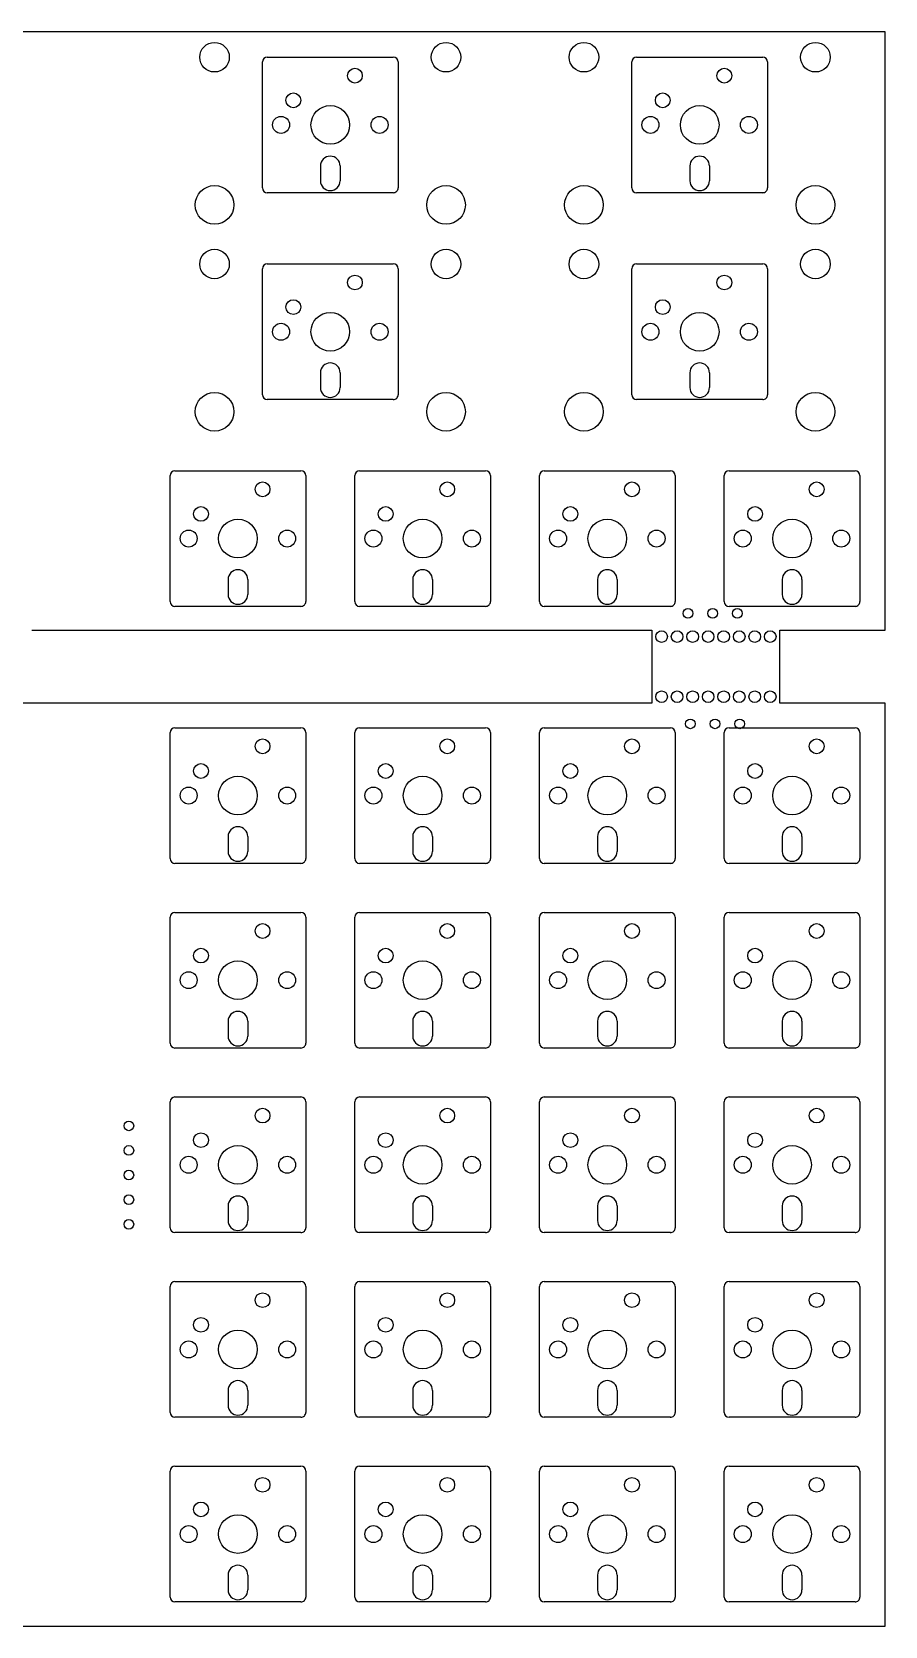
# Model space of a CAD drawing. Extents: x 37 to 589, y -214 to -49.
# Drawn here: x 501.2 to 589.2, y -213.5 to -49 of the extents above; entities that cross this region are included whole.
import ezdxf

# ---------------------------------------------------------------- set-up
doc = ezdxf.new("R2010")
doc.units = 0
doc.layers.add('BLACK', color=7, linetype='CONTINUOUS')

msp = doc.modelspace()

# ---------------------------------------------------------------- linework, layer by layer
at = {"layer": 'BLACK', "linetype": 'CONTINUOUS'}
for p, q in [((589.25, -49), (36.75, -49)), ((589.25, -110.75), (589.25, -49)), ((525.025, -65.1), (525.025, -52.1)), ((525.525, -51.6), (538.525, -51.6)), ((539.025, -52.1), (539.025, -65.1)), ((563.125, -65.1), (563.125, -52.1)), ((563.625, -51.6), (576.625, -51.6)), ((577.125, -52.1), (577.125, -65.1)), ((531.009, -62.838), (531.009, -64.362)), ((533.041, -62.838), (533.041, -64.362)), ((569.109, -62.838), (569.109, -64.362)), ((571.141, -62.838), (571.141, -64.362)), ((538.525, -65.6), (525.525, -65.6)), ((576.625, -65.6), (563.625, -65.6)), ((525.025, -86.44), (525.025, -73.44)), ((525.525, -72.94), (538.525, -72.94)), ((539.025, -73.44), (539.025, -86.44)), ((563.125, -86.44), (563.125, -73.44)), ((563.625, -72.94), (576.625, -72.94)), ((577.125, -73.44), (577.125, -86.44)), ((531.009, -84.178), (531.009, -85.702)), ((533.041, -84.178), (533.041, -85.702)), ((569.109, -84.178), (569.109, -85.702)), ((571.141, -84.178), (571.141, -85.702)), ((538.525, -86.94), (525.525, -86.94)), ((576.625, -86.94), (563.625, -86.94)), ((515.5, -107.78), (515.5, -94.78)), ((516, -94.28), (529, -94.28)), ((529.5, -94.78), (529.5, -107.78)), ((534.55, -107.78), (534.55, -94.78)), ((535.05, -94.28), (548.05, -94.28)), ((548.55, -94.78), (548.55, -107.78)), ((553.6, -107.78), (553.6, -94.78)), ((554.1, -94.28), (567.1, -94.28)), ((567.6, -94.78), (567.6, -107.78)), ((572.65, -107.78), (572.65, -94.78)), ((573.15, -94.28), (586.15, -94.28)), ((586.65, -94.78), (586.65, -107.78)), ((521.484, -105.518), (521.484, -107.042)), ((523.516, -105.518), (523.516, -107.042)), ((540.534, -105.518), (540.534, -107.042)), ((542.566, -105.518), (542.566, -107.042)), ((559.584, -105.518), (559.584, -107.042)), ((561.616, -105.518), (561.616, -107.042)), ((578.634, -105.518), (578.634, -107.042)), ((580.666, -105.518), (580.666, -107.042)), ((529, -108.28), (516, -108.28)), ((548.05, -108.28), (535.05, -108.28)), ((567.1, -108.28), (554.1, -108.28)), ((586.15, -108.28), (573.15, -108.28)), ((501.25, -110.75), (565.2, -110.75)), ((565.2, -110.75), (565.2, -118.25)), ((578.4, -110.75), (589.25, -110.75)), ((578.4, -118.25), (578.4, -110.75)), ((565.2, -118.25), (453, -118.25)), ((589.25, -118.25), (578.4, -118.25)), ((589.25, -213.5), (589.25, -118.25)), ((515.5, -134.3), (515.5, -121.3)), ((516, -120.8), (529, -120.8)), ((529.5, -121.3), (529.5, -134.3)), ((534.55, -134.3), (534.55, -121.3)), ((535.05, -120.8), (548.05, -120.8)), ((548.55, -121.3), (548.55, -134.3)), ((553.6, -134.3), (553.6, -121.3)), ((554.1, -120.8), (567.1, -120.8)), ((567.6, -121.3), (567.6, -134.3)), ((572.65, -134.3), (572.65, -121.3)), ((573.15, -120.8), (586.15, -120.8)), ((586.65, -121.3), (586.65, -134.3)), ((521.484, -132.038), (521.484, -133.562)), ((523.516, -132.038), (523.516, -133.562)), ((540.534, -132.038), (540.534, -133.562)), ((542.566, -132.038), (542.566, -133.562)), ((559.584, -132.038), (559.584, -133.562)), ((561.616, -132.038), (561.616, -133.562)), ((578.634, -132.038), (578.634, -133.562)), ((580.666, -132.038), (580.666, -133.562)), ((529, -134.8), (516, -134.8)), ((548.05, -134.8), (535.05, -134.8)), ((567.1, -134.8), (554.1, -134.8)), ((586.15, -134.8), (573.15, -134.8)), ((515.5, -153.35), (515.5, -140.35)), ((516, -139.85), (529, -139.85)), ((529.5, -140.35), (529.5, -153.35)), ((534.55, -153.35), (534.55, -140.35)), ((535.05, -139.85), (548.05, -139.85)), ((548.55, -140.35), (548.55, -153.35)), ((553.6, -153.35), (553.6, -140.35)), ((554.1, -139.85), (567.1, -139.85)), ((567.6, -140.35), (567.6, -153.35)), ((572.65, -153.35), (572.65, -140.35)), ((573.15, -139.85), (586.15, -139.85)), ((586.65, -140.35), (586.65, -153.35)), ((521.484, -151.088), (521.484, -152.612)), ((523.516, -151.088), (523.516, -152.612)), ((540.534, -151.088), (540.534, -152.612)), ((542.566, -151.088), (542.566, -152.612)), ((559.584, -151.088), (559.584, -152.612)), ((561.616, -151.088), (561.616, -152.612)), ((578.634, -151.088), (578.634, -152.612)), ((580.666, -151.088), (580.666, -152.612)), ((529, -153.85), (516, -153.85)), ((548.05, -153.85), (535.05, -153.85)), ((567.1, -153.85), (554.1, -153.85)), ((586.15, -153.85), (573.15, -153.85)), ((515.5, -172.4), (515.5, -159.4)), ((516, -158.9), (529, -158.9)), ((529.5, -159.4), (529.5, -172.4)), ((534.55, -172.4), (534.55, -159.4)), ((535.05, -158.9), (548.05, -158.9)), ((548.55, -159.4), (548.55, -172.4)), ((553.6, -172.4), (553.6, -159.4)), ((554.1, -158.9), (567.1, -158.9)), ((567.6, -159.4), (567.6, -172.4)), ((572.65, -172.4), (572.65, -159.4)), ((573.15, -158.9), (586.15, -158.9)), ((586.65, -159.4), (586.65, -172.4)), ((521.484, -170.138), (521.484, -171.662)), ((523.516, -170.138), (523.516, -171.662)), ((540.534, -170.138), (540.534, -171.662)), ((542.566, -170.138), (542.566, -171.662)), ((559.584, -170.138), (559.584, -171.662)), ((561.616, -170.138), (561.616, -171.662)), ((578.634, -170.138), (578.634, -171.662)), ((580.666, -170.138), (580.666, -171.662)), ((529, -172.9), (516, -172.9)), ((548.05, -172.9), (535.05, -172.9)), ((567.1, -172.9), (554.1, -172.9)), ((586.15, -172.9), (573.15, -172.9)), ((515.5, -191.45), (515.5, -178.45)), ((516, -177.95), (529, -177.95)), ((529.5, -178.45), (529.5, -191.45)), ((534.55, -191.45), (534.55, -178.45)), ((535.05, -177.95), (548.05, -177.95)), ((548.55, -178.45), (548.55, -191.45)), ((553.6, -191.45), (553.6, -178.45)), ((554.1, -177.95), (567.1, -177.95)), ((567.6, -178.45), (567.6, -191.45)), ((572.65, -191.45), (572.65, -178.45)), ((573.15, -177.95), (586.15, -177.95)), ((586.65, -178.45), (586.65, -191.45)), ((521.484, -189.188), (521.484, -190.712)), ((523.516, -189.188), (523.516, -190.712)), ((540.534, -189.188), (540.534, -190.712)), ((542.566, -189.188), (542.566, -190.712)), ((559.584, -189.188), (559.584, -190.712)), ((561.616, -189.188), (561.616, -190.712)), ((578.634, -189.188), (578.634, -190.712)), ((580.666, -189.188), (580.666, -190.712)), ((529, -191.95), (516, -191.95)), ((548.05, -191.95), (535.05, -191.95)), ((567.1, -191.95), (554.1, -191.95)), ((586.15, -191.95), (573.15, -191.95)), ((516, -197), (529, -197)), ((535.05, -197), (548.05, -197)), ((554.1, -197), (567.1, -197)), ((573.15, -197), (586.15, -197)), ((515.5, -210.5), (515.5, -197.5)), ((529.5, -197.5), (529.5, -210.5)), ((534.55, -210.5), (534.55, -197.5)), ((548.55, -197.5), (548.55, -210.5)), ((553.6, -210.5), (553.6, -197.5)), ((567.6, -197.5), (567.6, -210.5)), ((572.65, -210.5), (572.65, -197.5)), ((586.65, -197.5), (586.65, -210.5)), ((521.484, -208.238), (521.484, -209.762)), ((523.516, -208.238), (523.516, -209.762)), ((540.534, -208.238), (540.534, -209.762)), ((542.566, -208.238), (542.566, -209.762)), ((559.584, -208.238), (559.584, -209.762)), ((561.616, -208.238), (561.616, -209.762)), ((578.634, -208.238), (578.634, -209.762)), ((580.666, -208.238), (580.666, -209.762)), ((529, -211), (516, -211)), ((548.05, -211), (535.05, -211)), ((567.1, -211), (554.1, -211)), ((586.15, -211), (573.15, -211)), ((36.75, -213.5), (589.25, -213.5))]:
    msp.add_line(p, q, dxfattribs=at)
at = {"layer": 'BLACK'}
for centre, radius in [((520.087, -51.615), 1.523999), ((520.087, -51.615), 1.523999), ((543.963, -51.615), 1.523999), ((543.963, -51.615), 1.523999), ((558.187, -51.615), 1.523999), ((558.187, -51.615), 1.523999), ((582.063, -51.615), 1.523999), ((582.063, -51.615), 1.523999), ((534.565, -53.52), 0.762), ((534.565, -53.52), 0.762), ((572.665, -53.52), 0.762), ((572.665, -53.52), 0.762), ((528.215, -56.06), 0.762), ((528.215, -56.06), 0.762), ((566.315, -56.06), 0.762), ((566.315, -56.06), 0.762), ((532.025, -58.6), 1.993899), ((532.025, -58.6), 1.993899), ((570.125, -58.6), 1.993899), ((570.125, -58.6), 1.993899), ((526.945, -58.6), 0.874999), ((526.945, -58.6), 0.874999), ((537.105, -58.6), 0.874999), ((537.105, -58.6), 0.874999), ((565.045, -58.6), 0.874999), ((565.045, -58.6), 0.874999), ((575.205, -58.6), 0.874999), ((575.205, -58.6), 0.874999), ((520.087, -66.855), 1.993899), ((520.087, -66.855), 1.993899), ((543.963, -66.855), 1.993899), ((543.963, -66.855), 1.993899), ((558.187, -66.855), 1.993899), ((558.187, -66.855), 1.993899), ((582.063, -66.855), 1.993899), ((582.063, -66.855), 1.993899), ((520.087, -72.955), 1.523999), ((520.087, -72.955), 1.523999), ((543.963, -72.955), 1.523999), ((543.963, -72.955), 1.523999), ((558.187, -72.955), 1.523999), ((558.187, -72.955), 1.523999), ((582.063, -72.955), 1.523999), ((582.063, -72.955), 1.523999), ((534.565, -74.86), 0.762), ((534.565, -74.86), 0.762), ((572.665, -74.86), 0.762), ((572.665, -74.86), 0.762), ((528.215, -77.4), 0.762), ((528.215, -77.4), 0.762), ((566.315, -77.4), 0.762), ((566.315, -77.4), 0.762), ((532.025, -79.94), 1.993899), ((532.025, -79.94), 1.993899), ((570.125, -79.94), 1.993899), ((570.125, -79.94), 1.993899), ((526.945, -79.94), 0.874999), ((526.945, -79.94), 0.874999), ((537.105, -79.94), 0.874999), ((537.105, -79.94), 0.874999), ((565.045, -79.94), 0.874999), ((565.045, -79.94), 0.874999), ((575.205, -79.94), 0.874999), ((575.205, -79.94), 0.874999), ((520.087, -88.195), 1.993899), ((520.087, -88.195), 1.993899), ((543.963, -88.195), 1.993899), ((543.963, -88.195), 1.993899), ((558.187, -88.195), 1.993899), ((558.187, -88.195), 1.993899), ((582.063, -88.195), 1.993899), ((582.063, -88.195), 1.993899), ((525.04, -96.2), 0.762), ((525.04, -96.2), 0.762), ((544.09, -96.2), 0.762), ((544.09, -96.2), 0.762), ((563.14, -96.2), 0.762), ((563.14, -96.2), 0.762), ((582.19, -96.2), 0.762), ((582.19, -96.2), 0.762), ((518.69, -98.74), 0.762), ((518.69, -98.74), 0.762), ((537.74, -98.74), 0.762), ((537.74, -98.74), 0.762), ((556.79, -98.74), 0.762), ((556.79, -98.74), 0.762), ((575.84, -98.74), 0.762), ((575.84, -98.74), 0.762), ((522.5, -101.28), 1.993899), ((522.5, -101.28), 1.993899), ((541.55, -101.28), 1.993899), ((541.55, -101.28), 1.993899), ((560.6, -101.28), 1.993899), ((560.6, -101.28), 1.993899), ((579.65, -101.28), 1.993899), ((579.65, -101.28), 1.993899), ((517.42, -101.28), 0.874999), ((517.42, -101.28), 0.874999), ((527.58, -101.28), 0.874999), ((527.58, -101.28), 0.874999), ((536.47, -101.28), 0.874999), ((536.47, -101.28), 0.874999), ((546.63, -101.28), 0.874999), ((546.63, -101.28), 0.874999), ((555.52, -101.28), 0.874999), ((555.52, -101.28), 0.874999), ((565.68, -101.28), 0.874999), ((565.68, -101.28), 0.874999), ((574.57, -101.28), 0.874999), ((574.57, -101.28), 0.874999), ((584.73, -101.28), 0.874999), ((584.73, -101.28), 0.874999), ((568.92, -109), 0.5), ((568.92, -109), 0.5), ((571.46, -109), 0.5), ((571.46, -109), 0.5), ((574, -109), 0.5), ((574, -109), 0.5), ((566.2, -111.4), 0.6), ((567.8, -111.4), 0.6), ((569.4, -111.4), 0.6), ((571, -111.4), 0.6), ((572.6, -111.4), 0.6), ((574.2, -111.4), 0.6), ((575.8, -111.4), 0.6), ((577.4, -111.4), 0.6), ((566.2, -117.6), 0.6), ((567.8, -117.6), 0.6), ((569.4, -117.6), 0.6), ((571, -117.6), 0.6), ((572.6, -117.6), 0.6), ((574.2, -117.6), 0.6), ((575.8, -117.6), 0.6), ((577.4, -117.6), 0.6), ((569.17, -120.4), 0.5), ((569.17, -120.4), 0.5), ((571.71, -120.4), 0.5), ((571.71, -120.4), 0.5), ((574.25, -120.4), 0.5), ((574.25, -120.4), 0.5), ((525.04, -122.72), 0.762), ((525.04, -122.72), 0.762), ((544.09, -122.72), 0.762), ((544.09, -122.72), 0.762), ((563.14, -122.72), 0.762), ((563.14, -122.72), 0.762), ((582.19, -122.72), 0.762), ((582.19, -122.72), 0.762), ((518.69, -125.26), 0.762), ((518.69, -125.26), 0.762), ((537.74, -125.26), 0.762), ((537.74, -125.26), 0.762), ((556.79, -125.26), 0.762), ((556.79, -125.26), 0.762), ((575.84, -125.26), 0.762), ((575.84, -125.26), 0.762), ((522.5, -127.8), 1.993899), ((522.5, -127.8), 1.993899), ((541.55, -127.8), 1.993899), ((541.55, -127.8), 1.993899), ((560.6, -127.8), 1.993899), ((560.6, -127.8), 1.993899), ((579.65, -127.8), 1.993899), ((579.65, -127.8), 1.993899), ((517.42, -127.8), 0.874999), ((517.42, -127.8), 0.874999), ((527.58, -127.8), 0.874999), ((527.58, -127.8), 0.874999), ((536.47, -127.8), 0.874999), ((536.47, -127.8), 0.874999), ((546.63, -127.8), 0.874999), ((546.63, -127.8), 0.874999), ((555.52, -127.8), 0.874999), ((555.52, -127.8), 0.874999), ((565.68, -127.8), 0.874999), ((565.68, -127.8), 0.874999), ((574.57, -127.8), 0.874999), ((574.57, -127.8), 0.874999), ((584.73, -127.8), 0.874999), ((584.73, -127.8), 0.874999), ((525.04, -141.77), 0.762), ((525.04, -141.77), 0.762), ((544.09, -141.77), 0.762), ((544.09, -141.77), 0.762), ((563.14, -141.77), 0.762), ((563.14, -141.77), 0.762), ((582.19, -141.77), 0.762), ((582.19, -141.77), 0.762), ((518.69, -144.31), 0.762), ((518.69, -144.31), 0.762), ((537.74, -144.31), 0.762), ((537.74, -144.31), 0.762), ((556.79, -144.31), 0.762), ((556.79, -144.31), 0.762), ((575.84, -144.31), 0.762), ((575.84, -144.31), 0.762), ((517.42, -146.85), 0.874999), ((517.42, -146.85), 0.874999), ((522.5, -146.85), 1.993899), ((522.5, -146.85), 1.993899), ((527.58, -146.85), 0.874999), ((527.58, -146.85), 0.874999), ((536.47, -146.85), 0.874999), ((536.47, -146.85), 0.874999), ((541.55, -146.85), 1.993899), ((541.55, -146.85), 1.993899), ((546.63, -146.85), 0.874999), ((546.63, -146.85), 0.874999), ((555.52, -146.85), 0.874999), ((555.52, -146.85), 0.874999), ((560.6, -146.85), 1.993899), ((560.6, -146.85), 1.993899), ((565.68, -146.85), 0.874999), ((565.68, -146.85), 0.874999), ((574.57, -146.85), 0.874999), ((574.57, -146.85), 0.874999), ((579.65, -146.85), 1.993899), ((579.65, -146.85), 1.993899), ((584.73, -146.85), 0.874999), ((584.73, -146.85), 0.874999), ((525.04, -160.82), 0.762), ((525.04, -160.82), 0.762), ((544.09, -160.82), 0.762), ((544.09, -160.82), 0.762), ((563.14, -160.82), 0.762), ((563.14, -160.82), 0.762), ((582.19, -160.82), 0.762), ((582.19, -160.82), 0.762), ((511.25, -161.88), 0.5), ((511.25, -161.88), 0.5), ((518.69, -163.36), 0.762), ((518.69, -163.36), 0.762), ((537.74, -163.36), 0.762), ((537.74, -163.36), 0.762), ((556.79, -163.36), 0.762), ((556.79, -163.36), 0.762), ((575.84, -163.36), 0.762), ((575.84, -163.36), 0.762), ((511.25, -164.42), 0.5), ((511.25, -164.42), 0.5), ((522.5, -165.9), 1.993899), ((522.5, -165.9), 1.993899), ((541.55, -165.9), 1.993899), ((541.55, -165.9), 1.993899), ((560.6, -165.9), 1.993899), ((560.6, -165.9), 1.993899), ((579.65, -165.9), 1.993899), ((579.65, -165.9), 1.993899), ((517.42, -165.9), 0.874999), ((517.42, -165.9), 0.874999), ((527.58, -165.9), 0.874999), ((527.58, -165.9), 0.874999), ((536.47, -165.9), 0.874999), ((536.47, -165.9), 0.874999), ((546.63, -165.9), 0.874999), ((546.63, -165.9), 0.874999), ((555.52, -165.9), 0.874999), ((555.52, -165.9), 0.874999), ((565.68, -165.9), 0.874999), ((565.68, -165.9), 0.874999), ((574.57, -165.9), 0.874999), ((574.57, -165.9), 0.874999), ((584.73, -165.9), 0.874999), ((584.73, -165.9), 0.874999), ((511.25, -166.96), 0.5), ((511.25, -166.96), 0.5), ((511.25, -169.5), 0.5), ((511.25, -169.5), 0.5), ((511.25, -172.04), 0.5), ((511.25, -172.04), 0.5), ((525.04, -179.87), 0.762), ((525.04, -179.87), 0.762), ((544.09, -179.87), 0.762), ((544.09, -179.87), 0.762), ((563.14, -179.87), 0.762), ((563.14, -179.87), 0.762), ((582.19, -179.87), 0.762), ((582.19, -179.87), 0.762), ((518.69, -182.41), 0.762), ((518.69, -182.41), 0.762), ((537.74, -182.41), 0.762), ((537.74, -182.41), 0.762), ((556.79, -182.41), 0.762), ((556.79, -182.41), 0.762), ((575.84, -182.41), 0.762), ((575.84, -182.41), 0.762), ((517.42, -184.95), 0.874999), ((517.42, -184.95), 0.874999), ((522.5, -184.95), 1.993899), ((522.5, -184.95), 1.993899), ((527.58, -184.95), 0.874999), ((527.58, -184.95), 0.874999), ((536.47, -184.95), 0.874999), ((536.47, -184.95), 0.874999), ((541.55, -184.95), 1.993899), ((541.55, -184.95), 1.993899), ((546.63, -184.95), 0.874999), ((546.63, -184.95), 0.874999), ((555.52, -184.95), 0.874999), ((555.52, -184.95), 0.874999), ((560.6, -184.95), 1.993899), ((560.6, -184.95), 1.993899), ((565.68, -184.95), 0.874999), ((565.68, -184.95), 0.874999), ((574.57, -184.95), 0.874999), ((574.57, -184.95), 0.874999), ((579.65, -184.95), 1.993899), ((579.65, -184.95), 1.993899), ((584.73, -184.95), 0.874999), ((584.73, -184.95), 0.874999), ((525.04, -198.92), 0.762), ((525.04, -198.92), 0.762), ((544.09, -198.92), 0.762), ((544.09, -198.92), 0.762), ((563.14, -198.92), 0.762), ((563.14, -198.92), 0.762), ((582.19, -198.92), 0.762), ((582.19, -198.92), 0.762), ((518.69, -201.46), 0.762), ((518.69, -201.46), 0.762), ((522.5, -204), 1.993899), ((522.5, -204), 1.993899), ((537.74, -201.46), 0.762), ((537.74, -201.46), 0.762), ((541.55, -204), 1.993899), ((541.55, -204), 1.993899), ((556.79, -201.46), 0.762), ((556.79, -201.46), 0.762), ((560.6, -204), 1.993899), ((560.6, -204), 1.993899), ((575.84, -201.46), 0.762), ((575.84, -201.46), 0.762), ((579.65, -204), 1.993899), ((579.65, -204), 1.993899), ((517.42, -204), 0.874999), ((517.42, -204), 0.874999), ((527.58, -204), 0.874999), ((527.58, -204), 0.874999), ((536.47, -204), 0.874999), ((536.47, -204), 0.874999), ((546.63, -204), 0.874999), ((546.63, -204), 0.874999), ((555.52, -204), 0.874999), ((555.52, -204), 0.874999), ((565.68, -204), 0.874999), ((565.68, -204), 0.874999), ((574.57, -204), 0.874999), ((574.57, -204), 0.874999), ((584.73, -204), 0.874999), ((584.73, -204), 0.874999)]:
    msp.add_circle(centre, radius, dxfattribs=at)
for centre, radius, start, end in [((525.525001, -52.100001), 0.500001, 90.00011459, 179.99988541), ((538.525, -52.1), 0.5, 0, 90), ((563.625001, -52.100001), 0.500001, 90.00011459, 179.99988541), ((576.625, -52.1), 0.5, 0, 90), ((532.025, -62.838), 1.016, 0, 180), ((570.125, -62.838), 1.016, 0, 180), ((525.525001, -65.099999), 0.500001, -179.99988541, -90.00011459), ((532.025, -64.362), 1.016, -180, 0), ((538.52229, -65.09894), 0.499946, -90.00618864, 0.00641782), ((563.625001, -65.099999), 0.500001, -179.99988541, -90.00011459), ((570.125, -64.362), 1.016, -180, 0), ((576.62229, -65.09894), 0.499946, -90.00618864, 0.00641782), ((525.525001, -73.440001), 0.500001, 90.00011459, 179.99988541), ((538.525, -73.44), 0.5, 0, 90), ((563.625001, -73.440001), 0.500001, 90.00011459, 179.99988541), ((576.625, -73.44), 0.5, 0, 90), ((532.025, -84.178), 1.016, 0, 180), ((570.125, -84.178), 1.016, 0, 180), ((525.525001, -86.439999), 0.500001, -179.99988541, -90.00011459), ((532.025, -85.702), 1.016, -180, 0), ((538.52229, -86.43894), 0.499946, -90.00618864, 0.00641782), ((563.625001, -86.439999), 0.500001, -179.99988541, -90.00011459), ((570.125, -85.702), 1.016, -180, 0), ((576.62229, -86.43894), 0.499946, -90.00618864, 0.00641782), ((516.000001, -94.780001), 0.500001, 90.00011459, 179.99988541), ((529, -94.78), 0.5, 0, 90), ((535.050001, -94.780001), 0.500001, 90.00011459, 179.99988541), ((548.05, -94.78), 0.5, 0, 90), ((554.100001, -94.780001), 0.500001, 90.00011459, 179.99988541), ((567.1, -94.78), 0.5, 0, 90), ((573.150001, -94.780001), 0.500001, 90.00011459, 179.99988541), ((586.15, -94.78), 0.5, 0, 90), ((522.5, -105.518), 1.016, 0, 180), ((541.55, -105.518), 1.016, 0, 180), ((560.6, -105.518), 1.016, 0, 180), ((579.65, -105.518), 1.016, 0, 180), ((516.000001, -107.779999), 0.500001, -179.99988541, -90.00011459), ((522.5, -107.042), 1.016, -180, 0), ((528.99729, -107.77894), 0.499946, -90.00618864, 0.00641782), ((535.050001, -107.779999), 0.500001, -179.99988541, -90.00011459), ((541.55, -107.042), 1.016, -180, 0), ((548.04729, -107.77894), 0.499946, -90.00618864, 0.00641782), ((554.100001, -107.779999), 0.500001, -179.99988541, -90.00011459), ((560.6, -107.042), 1.016, -180, 0), ((567.09729, -107.77894), 0.499946, -90.00618864, 0.00641782), ((573.150001, -107.779999), 0.500001, -179.99988541, -90.00011459), ((579.65, -107.042), 1.016, -180, 0), ((586.14729, -107.77894), 0.499946, -90.00618864, 0.00641782), ((516.000001, -121.300001), 0.500001, 90.00011459, 179.99988541), ((529, -121.3), 0.5, 0, 90), ((535.050001, -121.300001), 0.500001, 90.00011459, 179.99988541), ((548.05, -121.3), 0.5, 0, 90), ((554.100001, -121.300001), 0.500001, 90.00011459, 179.99988541), ((567.1, -121.3), 0.5, 0, 90), ((573.150001, -121.300001), 0.500001, 90.00011459, 179.99988541), ((586.15, -121.3), 0.5, 0, 90), ((522.5, -132.038), 1.016, 0, 180), ((541.55, -132.038), 1.016, 0, 180), ((560.6, -132.038), 1.016, 0, 180), ((579.65, -132.038), 1.016, 0, 180), ((516.000001, -134.299999), 0.500001, -179.99988541, -90.00011459), ((522.5, -133.562), 1.016, -180, 0), ((528.99729, -134.29894), 0.499946, -90.00618864, 0.00641782), ((535.050001, -134.299999), 0.500001, -179.99988541, -90.00011459), ((541.55, -133.562), 1.016, -180, 0), ((548.04729, -134.29894), 0.499946, -90.00618864, 0.00641782), ((554.100001, -134.299999), 0.500001, -179.99988541, -90.00011459), ((560.6, -133.562), 1.016, -180, 0), ((567.09729, -134.29894), 0.499946, -90.00618864, 0.00641782), ((573.150001, -134.299999), 0.500001, -179.99988541, -90.00011459), ((579.65, -133.562), 1.016, -180, 0), ((586.14729, -134.29894), 0.499946, -90.00618864, 0.00641782), ((516.000001, -140.350001), 0.500001, 90.00011459, 179.99988541), ((529, -140.35), 0.5, 0, 90), ((535.050001, -140.350001), 0.500001, 90.00011459, 179.99988541), ((548.05, -140.35), 0.5, 0, 90), ((554.100001, -140.350001), 0.500001, 90.00011459, 179.99988541), ((567.1, -140.35), 0.5, 0, 90), ((573.150001, -140.350001), 0.500001, 90.00011459, 179.99988541), ((586.15, -140.35), 0.5, 0, 90), ((522.5, -151.088), 1.016, 0, 180), ((541.55, -151.088), 1.016, 0, 180), ((560.6, -151.088), 1.016, 0, 180), ((579.65, -151.088), 1.016, 0, 180), ((522.5, -152.612), 1.016, -180, 0), ((541.55, -152.612), 1.016, -180, 0), ((560.6, -152.612), 1.016, -180, 0), ((579.65, -152.612), 1.016, -180, 0), ((516.000001, -153.349999), 0.500001, -179.99988541, -90.00011459), ((528.99729, -153.34894), 0.499946, -90.00618864, 0.00641782), ((535.050001, -153.349999), 0.500001, -179.99988541, -90.00011459), ((548.04729, -153.34894), 0.499946, -90.00618864, 0.00641782), ((554.100001, -153.349999), 0.500001, -179.99988541, -90.00011459), ((567.09729, -153.34894), 0.499946, -90.00618864, 0.00641782), ((573.150001, -153.349999), 0.500001, -179.99988541, -90.00011459), ((586.14729, -153.34894), 0.499946, -90.00618864, 0.00641782), ((516.000001, -159.400001), 0.500001, 90.00011459, 179.99988541), ((529, -159.4), 0.5, 0, 90), ((535.050001, -159.400001), 0.500001, 90.00011459, 179.99988541), ((548.05, -159.4), 0.5, 0, 90), ((554.100001, -159.400001), 0.500001, 90.00011459, 179.99988541), ((567.1, -159.4), 0.5, 0, 90), ((573.150001, -159.400001), 0.500001, 90.00011459, 179.99988541), ((586.15, -159.4), 0.5, 0, 90), ((522.5, -170.138), 1.016, 0, 180), ((541.55, -170.138), 1.016, 0, 180), ((560.6, -170.138), 1.016, 0, 180), ((579.65, -170.138), 1.016, 0, 180), ((516.000001, -172.399999), 0.500001, -179.99988541, -90.00011459), ((522.5, -171.662), 1.016, -180, 0), ((528.99729, -172.39894), 0.499946, -90.00618864, 0.00641782), ((535.050001, -172.399999), 0.500001, -179.99988541, -90.00011459), ((541.55, -171.662), 1.016, -180, 0), ((548.04729, -172.39894), 0.499946, -90.00618864, 0.00641782), ((554.100001, -172.399999), 0.500001, -179.99988541, -90.00011459), ((560.6, -171.662), 1.016, -180, 0), ((567.09729, -172.39894), 0.499946, -90.00618864, 0.00641782), ((573.150001, -172.399999), 0.500001, -179.99988541, -90.00011459), ((579.65, -171.662), 1.016, -180, 0), ((586.14729, -172.39894), 0.499946, -90.00618864, 0.00641782), ((516.000001, -178.450001), 0.500001, 90.00011459, 179.99988541), ((529, -178.45), 0.5, 0, 90), ((535.050001, -178.450001), 0.500001, 90.00011459, 179.99988541), ((548.05, -178.45), 0.5, 0, 90), ((554.100001, -178.450001), 0.500001, 90.00011459, 179.99988541), ((567.1, -178.45), 0.5, 0, 90), ((573.150001, -178.450001), 0.500001, 90.00011459, 179.99988541), ((586.15, -178.45), 0.5, 0, 90), ((522.5, -189.188), 1.016, 0, 180), ((541.55, -189.188), 1.016, 0, 180), ((560.6, -189.188), 1.016, 0, 180), ((579.65, -189.188), 1.016, 0, 180), ((522.5, -190.712), 1.016, -180, 0), ((541.55, -190.712), 1.016, -180, 0), ((560.6, -190.712), 1.016, -180, 0), ((579.65, -190.712), 1.016, -180, 0), ((516.000001, -191.449999), 0.500001, -179.99988541, -90.00011459), ((528.99729, -191.44894), 0.499946, -90.00618864, 0.00641782), ((535.050001, -191.449999), 0.500001, -179.99988541, -90.00011459), ((548.04729, -191.44894), 0.499946, -90.00618864, 0.00641782), ((554.100001, -191.449999), 0.500001, -179.99988541, -90.00011459), ((567.09729, -191.44894), 0.499946, -90.00618864, 0.00641782), ((573.150001, -191.449999), 0.500001, -179.99988541, -90.00011459), ((586.14729, -191.44894), 0.499946, -90.00618864, 0.00641782), ((516.000001, -197.500001), 0.500001, 90.00011459, 179.99988541), ((529, -197.5), 0.5, 0, 90), ((535.050001, -197.500001), 0.500001, 90.00011459, 179.99988541), ((548.05, -197.5), 0.5, 0, 90), ((554.100001, -197.500001), 0.500001, 90.00011459, 179.99988541), ((567.1, -197.5), 0.5, 0, 90), ((573.150001, -197.500001), 0.500001, 90.00011459, 179.99988541), ((586.15, -197.5), 0.5, 0, 90), ((522.5, -208.238), 1.016, 0, 180), ((541.55, -208.238), 1.016, 0, 180), ((560.6, -208.238), 1.016, 0, 180), ((579.65, -208.238), 1.016, 0, 180), ((516.000001, -210.499999), 0.500001, -179.99988541, -90.00011459), ((522.5, -209.762), 1.016, -180, 0), ((528.99729, -210.49894), 0.499946, -90.00618864, 0.00641782), ((535.050001, -210.499999), 0.500001, -179.99988541, -90.00011459), ((541.55, -209.762), 1.016, -180, 0), ((548.04729, -210.49894), 0.499946, -90.00618864, 0.00641782), ((554.100001, -210.499999), 0.500001, -179.99988541, -90.00011459), ((560.6, -209.762), 1.016, -180, 0), ((567.09729, -210.49894), 0.499946, -90.00618864, 0.00641782), ((573.150001, -210.499999), 0.500001, -179.99988541, -90.00011459), ((579.65, -209.762), 1.016, -180, 0), ((586.14729, -210.49894), 0.499946, -90.00618864, 0.00641782)]:
    msp.add_arc(centre, radius, start, end, dxfattribs=at)

doc.saveas('drawing.dxf')
